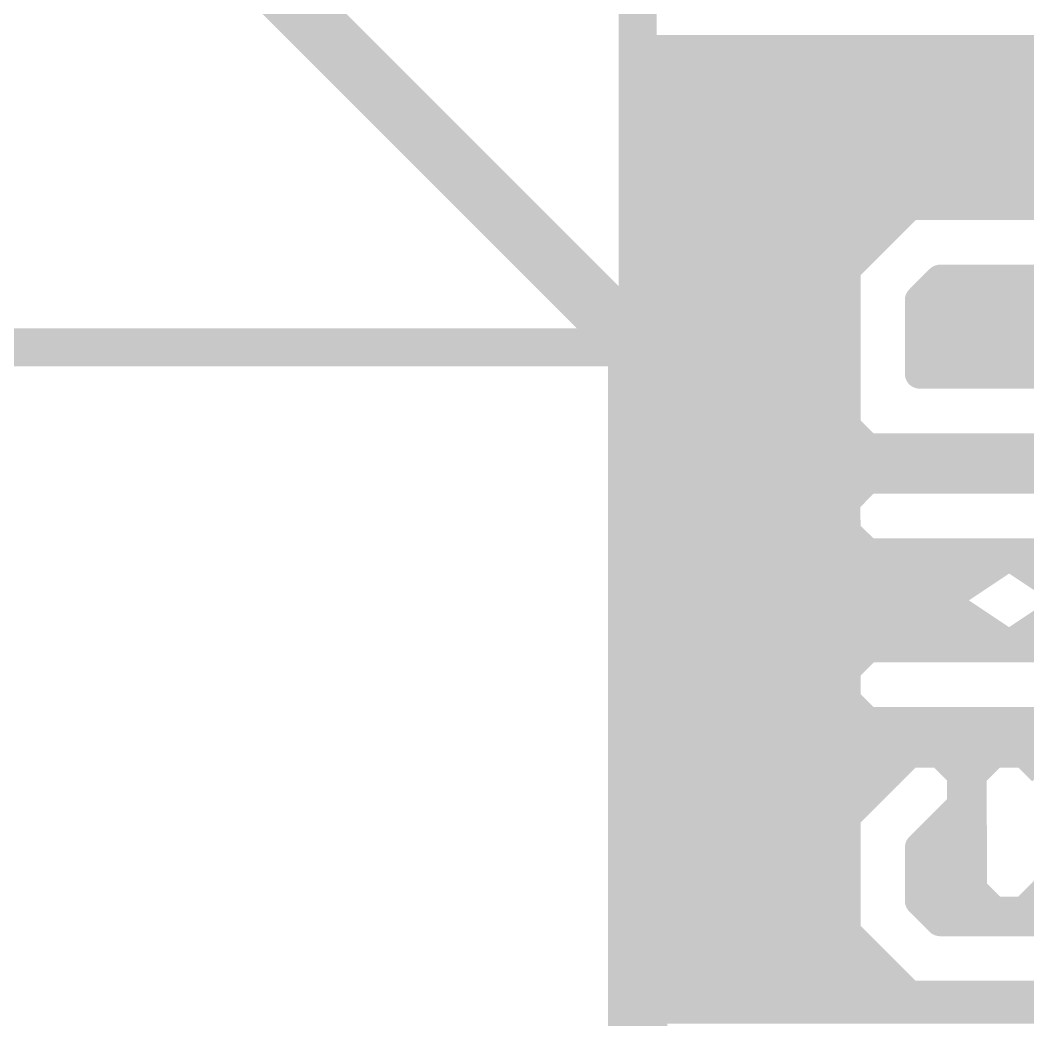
# Model space of a CAD drawing. Extents: x -38 to 87, y -12 to 48.
# Drawn here: x 4.24 to 7.684, y 2.781 to 6.198 of the extents above; entities that cross this region are included whole.
import ezdxf

# ---------------------------------------------------------------- set-up
doc = ezdxf.new("R2010")
doc.units = 0
for name, color, linetype in [('20', 53, 'CONTINUOUS'), ('21', 41, 'CONTINUOUS'), ('22', 40, 'CONTINUOUS'), ('47', 253, 'CONTINUOUS')]:
    doc.layers.add(name, color=color, linetype=linetype)

msp = doc.modelspace()

# ---------------------------------------------------------------- linework, layer by layer
at = {"layer": '20', "const_width": 0.2032}
for points in [[(5.08, 6.35), (6.35, 5.08)], [(6.35, 5.08), (6.35, 0)]]:
    msp.add_lwpolyline(points, dxfattribs=at)
at = {"layer": '20', "const_width": 0.1016}
for points in [[(6.4008, 5.08, 1), (6.2992, 5.08)], [(6.3141, 5.0441, 1), (6.3859, 5.1159)]]:
    msp.add_lwpolyline(points, format="xyb", dxfattribs=at)
at = {"layer": '21', "const_width": 0.1016}
for points in [[(6.35, 6.096), (11.43, 6.096)], [(6.35, 6.0706), (6.35, 6.096)], [(6.35, 5.969), (6.35, 6.0706)], [(6.35, 6.0706), (11.43, 6.0706)], [(6.35, 5.8674), (6.35, 5.969)], [(6.35, 5.969), (11.43, 5.969)], [(6.35, 5.7658), (6.35, 5.8674)], [(6.35, 5.8674), (11.43, 5.8674)], [(6.35, 5.6642), (6.35, 5.7658)], [(6.35, 5.7658), (11.43, 5.7658)], [(6.35, 5.5626), (6.35, 5.6642)], [(6.35, 5.6642), (11.43, 5.6642)], [(7.2789, 5.5652), (7.2763, 5.5626)], [(7.9603, 5.5652), (7.2789, 5.5652)], [(6.35, 5.461), (6.35, 5.5626)], [(6.35, 5.5626), (7.2763, 5.5626)], [(7.2763, 5.5626), (7.1349, 5.4211)], [(6.35, 5.3594), (6.35, 5.461)], [(6.35, 5.461), (7.1747, 5.461)], [(7.1349, 5.4211), (7.0605, 5.3467)], [(6.35, 5.2578), (6.35, 5.3594)], [(6.35, 5.3594), (7.0731, 5.3594)], [(7.0605, 5.3467), (7.0605, 5.2578)], [(7.3145, 5.2415), (7.3841, 5.3112)], [(7.3841, 5.3112), (7.8551, 5.3112)], [(6.35, 5.1562), (6.35, 5.2578)], [(6.35, 5.2578), (7.0605, 5.2578)], [(7.0605, 5.2578), (7.0605, 5.1562)], [(7.3307, 5.2578), (7.9085, 5.2578)], [(7.3145, 5.1562), (7.3145, 5.2415)], [(6.35, 5.0546), (6.35, 5.1562)], [(6.35, 5.1562), (7.0605, 5.1562)], [(7.0605, 5.1562), (7.0605, 5.0546)], [(7.3145, 5.0546), (7.3145, 5.1562)], [(7.3145, 5.1562), (7.9248, 5.1562)], [(6.35, 4.953), (6.35, 5.0546)], [(6.35, 5.0546), (7.0605, 5.0546)], [(7.0605, 5.0546), (7.0605, 4.953)], [(7.3145, 4.989), (7.3145, 5.0546)], [(7.3145, 5.0546), (7.9248, 5.0546)], [(7.9248, 4.989), (7.3145, 4.989)], [(6.35, 4.8514), (6.35, 4.953)], [(6.35, 4.953), (7.0605, 4.953)], [(7.0605, 4.953), (7.0605, 4.8514)], [(6.35, 4.7498), (6.35, 4.8514)], [(6.35, 4.8514), (7.0605, 4.8514)], [(7.0605, 4.8514), (7.0605, 4.8094)], [(7.0605, 4.8094), (7.1349, 4.735)], [(6.35, 4.6482), (6.35, 4.7498)], [(6.35, 4.7498), (7.12, 4.7498)], [(7.1349, 4.735), (8.1044, 4.735)], [(6.35, 4.5466), (6.35, 4.6482)], [(6.35, 4.6482), (11.43, 4.6482)], [(7.1349, 4.6297), (7.0605, 4.5553)], [(8.0133, 4.6297), (7.1349, 4.6297)], [(6.35, 4.445), (6.35, 4.5466)], [(6.35, 4.5466), (7.0605, 4.5466)], [(7.0605, 4.5553), (7.0605, 4.5466)], [(7.0605, 4.5466), (7.0605, 4.4501)], [(6.35, 4.3434), (6.35, 4.445)], [(6.35, 4.445), (7.0655, 4.445)], [(7.0605, 4.4501), (7.1349, 4.3757)], [(7.1349, 4.3757), (7.6324, 4.3757)], [(7.6324, 4.3757), (7.149, 4.0534)], [(7.6069, 4.0534), (8.0903, 4.3757)], [(6.35, 4.2418), (6.35, 4.3434)], [(6.35, 4.3434), (7.584, 4.3434)], [(6.35, 4.1402), (6.35, 4.2418)], [(6.35, 4.2418), (7.4316, 4.2418)], [(6.35, 4.0386), (6.35, 4.1402)], [(6.35, 4.1402), (7.2792, 4.1402)], [(7.1349, 4.0534), (7.1066, 4.0251)], [(7.149, 4.0534), (7.1349, 4.0534)], [(8.1044, 4.0534), (7.6069, 4.0534)], [(6.35, 3.937), (6.35, 4.0386)], [(6.35, 4.0386), (7.12, 4.0386)], [(7.1066, 4.0251), (7.0732, 4.0029)], [(7.0705, 3.989), (7.0605, 3.979)], [(7.0732, 4.0029), (7.0705, 3.989)], [(7.0605, 3.979), (7.0605, 3.939)], [(6.35, 3.8354), (6.35, 3.937)], [(6.35, 3.937), (7.0601, 3.937)], [(7.0605, 3.939), (7.0526, 3.8998)], [(7.0526, 3.8998), (7.0605, 3.888)], [(7.0605, 3.888), (7.0605, 3.8738)], [(7.0605, 3.8738), (7.0888, 3.8455)], [(7.0888, 3.8455), (7.111, 3.8122)], [(6.35, 3.7338), (6.35, 3.8354)], [(6.35, 3.8354), (7.0955, 3.8354)], [(7.111, 3.8122), (7.1249, 3.8094)], [(7.1249, 3.8094), (7.1349, 3.7994)], [(7.1349, 3.7994), (7.1749, 3.7994)], [(7.1749, 3.7994), (7.2141, 3.7916)], [(7.2141, 3.7916), (7.2259, 3.7994)], [(7.2259, 3.7994), (8.1044, 3.7994)], [(6.35, 3.6322), (6.35, 3.7338)], [(6.35, 3.7338), (11.43, 3.7338)], [(7.2789, 3.6941), (7.217, 3.6322)], [(7.3841, 3.6941), (7.2789, 3.6941)], [(7.4585, 3.6197), (7.3841, 3.6941)], [(7.567, 3.6941), (7.5051, 3.6322)], [(7.9603, 3.6941), (7.567, 3.6941)], [(6.35, 3.5306), (6.35, 3.6322)], [(6.35, 3.6322), (7.217, 3.6322)], [(7.217, 3.6322), (7.1154, 3.5306)], [(7.4461, 3.6322), (7.5051, 3.6322)], [(7.4585, 3.5306), (7.4585, 3.6197)], [(7.5051, 3.6322), (7.4926, 3.6197)], [(7.4926, 3.6197), (7.4926, 3.5306)], [(6.35, 3.429), (6.35, 3.5306)], [(6.35, 3.5306), (7.1154, 3.5306)], [(7.1154, 3.5306), (7.0605, 3.4757)], [(7.373, 3.429), (7.4585, 3.5145)], [(7.4585, 3.5145), (7.4585, 3.5306)], [(7.4585, 3.5306), (7.4926, 3.5306)], [(7.4926, 3.5306), (7.4926, 3.429)], [(7.0605, 3.4757), (7.0605, 3.429)], [(6.35, 3.3274), (6.35, 3.429)], [(6.35, 3.429), (7.0605, 3.429)], [(7.0605, 3.429), (7.0605, 3.3274)], [(7.3145, 3.3705), (7.373, 3.429)], [(7.373, 3.429), (7.4926, 3.429)], [(7.4926, 3.429), (7.4926, 3.3274)], [(7.3145, 3.3274), (7.3145, 3.3705)], [(6.35, 3.2258), (6.35, 3.3274)], [(6.35, 3.3274), (7.0605, 3.3274)], [(7.0605, 3.3274), (7.0605, 3.2258)], [(7.3145, 3.2258), (7.3145, 3.3274)], [(7.3145, 3.3274), (7.4926, 3.3274)], [(7.4926, 3.3274), (7.4926, 3.2264)], [(6.35, 3.1242), (6.35, 3.2258)], [(6.35, 3.2258), (7.0605, 3.2258)], [(7.0605, 3.2258), (7.0605, 3.1242)], [(7.3145, 3.1876), (7.3145, 3.2258)], [(7.3145, 3.2258), (7.4933, 3.2258)], [(7.4926, 3.2264), (7.567, 3.152)], [(7.6722, 3.152), (7.746, 3.2258)], [(7.3841, 3.1179), (7.3145, 3.1876)], [(6.35, 3.0226), (6.35, 3.1242)], [(6.35, 3.1242), (7.0605, 3.1242)], [(7.0605, 3.1242), (7.0605, 3.0824)], [(7.3778, 3.1242), (7.8614, 3.1242)], [(7.567, 3.152), (7.6722, 3.152)], [(7.8551, 3.1179), (7.3841, 3.1179)], [(7.0605, 3.0824), (7.2045, 2.9383)], [(6.35, 2.921), (6.35, 3.0226)], [(6.35, 3.0226), (7.1202, 3.0226)], [(6.35, 2.8194), (6.35, 2.921)], [(6.35, 2.921), (7.2218, 2.921)], [(7.2045, 2.9383), (7.2218, 2.921)], [(7.2218, 2.921), (7.2789, 2.8639)], [(7.2789, 2.8639), (7.9603, 2.8639)], [(6.35, 2.7178), (6.35, 2.8194)], [(6.35, 2.8194), (11.43, 2.8194)]]:
    msp.add_lwpolyline(points, dxfattribs=at)
at = {"layer": '21', "const_width": 0.0508}
for points in [[(6.35, 6.1214, 1), (6.35, 6.0706)], [(6.3754, 6.096, 1), (6.3246, 6.096)], [(6.3754, 6.0706, 1), (6.3246, 6.0706)], [(6.35, 6.096, 1), (6.35, 6.0452)], [(6.3246, 6.0706, 1), (6.3754, 6.0706)], [(6.3754, 5.969, 1), (6.3246, 5.969)], [(6.35, 5.9944, 1), (6.35, 5.9436)], [(6.3246, 5.969, 1), (6.3754, 5.969)], [(6.3754, 5.8674, 1), (6.3246, 5.8674)], [(6.35, 5.8928, 1), (6.35, 5.842)], [(6.3246, 5.8674, 1), (6.3754, 5.8674)], [(6.3754, 5.7658, 1), (6.3246, 5.7658)], [(6.35, 5.7912, 1), (6.35, 5.7404)], [(6.3246, 5.7658, 1), (6.3754, 5.7658)], [(6.3754, 5.6642, 1), (6.3246, 5.6642)], [(6.35, 5.6896, 1), (6.35, 5.6388)], [(6.3246, 5.6642, 1), (6.3754, 5.6642)], [(7.2789, 5.5906, 1), (7.2789, 5.5398)], [(7.2969, 5.5472, 1), (7.2609, 5.5832)], [(6.3754, 5.5626, 1), (6.3246, 5.5626)], [(6.35, 5.588, 1), (6.35, 5.5372)], [(6.3246, 5.5626, 1), (6.3754, 5.5626)], [(7.2583, 5.5806, 1), (7.2943, 5.5446)], [(7.2943, 5.5446, 1), (7.2583, 5.5806)], [(7.2763, 5.5372, 1), (7.2763, 5.588)], [(6.3754, 5.461, 1), (6.3246, 5.461)], [(6.35, 5.4864, 1), (6.35, 5.4356)], [(7.1747, 5.4356, 1), (7.1747, 5.4864)], [(6.3246, 5.461, 1), (6.3754, 5.461)], [(7.1169, 5.4391, 1), (7.1529, 5.4031)], [(7.1529, 5.4031, 1), (7.1169, 5.4391)], [(6.3754, 5.3594, 1), (6.3246, 5.3594)], [(6.35, 5.3848, 1), (6.35, 5.334)], [(7.0731, 5.334, 1), (7.0731, 5.3848)], [(6.3246, 5.3594, 1), (6.3754, 5.3594)], [(7.0425, 5.3647, 1), (7.0785, 5.3287)], [(7.0859, 5.3467, 1), (7.0351, 5.3467)], [(7.3841, 5.3366, 1), (7.3841, 5.2858)], [(7.4021, 5.2933, 1), (7.3661, 5.3291)], [(6.3754, 5.2578, 1), (6.3246, 5.2578)], [(6.35, 5.2832, 1), (6.35, 5.2324)], [(7.0859, 5.2578, 1), (7.0351, 5.2578)], [(7.0605, 5.2324, 1), (7.0605, 5.2832)], [(7.3307, 5.2832, 1), (7.3307, 5.2324)], [(6.3246, 5.2578, 1), (6.3754, 5.2578)], [(7.0351, 5.2578, 1), (7.0859, 5.2578)], [(7.3399, 5.2415, 1), (7.2891, 5.2415)], [(7.2965, 5.2594, 1), (7.3325, 5.2236)], [(6.3754, 5.1562, 1), (6.3246, 5.1562)], [(6.35, 5.1816, 1), (6.35, 5.1308)], [(7.0859, 5.1562, 1), (7.0351, 5.1562)], [(7.0605, 5.1308, 1), (7.0605, 5.1816)], [(7.3399, 5.1562, 1), (7.2891, 5.1562)], [(7.3145, 5.1816, 1), (7.3145, 5.1308)], [(6.3246, 5.1562, 1), (6.3754, 5.1562)], [(7.0351, 5.1562, 1), (7.0859, 5.1562)], [(7.2891, 5.1562, 1), (7.3399, 5.1562)], [(6.3754, 5.0546, 1), (6.3246, 5.0546)], [(6.35, 5.08, 1), (6.35, 5.0292)], [(7.0859, 5.0546, 1), (7.0351, 5.0546)], [(7.0605, 5.0292, 1), (7.0605, 5.08)], [(7.3399, 5.0546, 1), (7.2891, 5.0546)], [(7.3145, 5.08, 1), (7.3145, 5.0292)], [(6.3246, 5.0546, 1), (6.3754, 5.0546)], [(7.0351, 5.0546, 1), (7.0859, 5.0546)], [(7.2891, 5.0546, 1), (7.3399, 5.0546)], [(7.3145, 5.0144, 1), (7.3145, 4.9636)], [(6.3754, 4.953, 1), (6.3246, 4.953)], [(6.35, 4.9784, 1), (6.35, 4.9276)], [(7.0859, 4.953, 1), (7.0351, 4.953)], [(7.0605, 4.9276, 1), (7.0605, 4.9784)], [(7.2891, 4.989, 1), (7.3399, 4.989)], [(6.3246, 4.953, 1), (6.3754, 4.953)], [(7.0351, 4.953, 1), (7.0859, 4.953)], [(6.3754, 4.8514, 1), (6.3246, 4.8514)], [(6.35, 4.8768, 1), (6.35, 4.826)], [(7.0859, 4.8514, 1), (7.0351, 4.8514)], [(7.0605, 4.826, 1), (7.0605, 4.8768)], [(6.3246, 4.8514, 1), (6.3754, 4.8514)], [(7.0785, 4.8274, 1), (7.0425, 4.7914)], [(7.0351, 4.8514, 1), (7.0859, 4.8514)], [(7.0351, 4.8094, 1), (7.0859, 4.8094)], [(6.3754, 4.7498, 1), (6.3246, 4.7498)], [(6.35, 4.7752, 1), (6.35, 4.7244)], [(7.12, 4.7244, 1), (7.12, 4.7752)], [(6.3246, 4.7498, 1), (6.3754, 4.7498)], [(7.1349, 4.7604, 1), (7.1349, 4.7096)], [(7.1169, 4.717, 1), (7.1529, 4.753)], [(6.3754, 4.6482, 1), (6.3246, 4.6482)], [(6.35, 4.6736, 1), (6.35, 4.6228)], [(6.3246, 4.6482, 1), (6.3754, 4.6482)], [(7.1349, 4.6551, 1), (7.1349, 4.6043)], [(7.1529, 4.6117, 1), (7.1169, 4.6477)], [(6.3754, 4.5466, 1), (6.3246, 4.5466)], [(6.35, 4.572, 1), (6.35, 4.5212)], [(7.0425, 4.5733, 1), (7.0785, 4.5373)], [(7.0859, 4.5553, 1), (7.0351, 4.5553)], [(7.0859, 4.5466, 1), (7.0351, 4.5466)], [(7.0605, 4.5212, 1), (7.0605, 4.572)], [(6.3246, 4.5466, 1), (6.3754, 4.5466)], [(7.0351, 4.5466, 1), (7.0859, 4.5466)], [(6.3754, 4.445, 1), (6.3246, 4.445)], [(6.35, 4.4704, 1), (6.35, 4.4196)], [(7.0785, 4.4681, 1), (7.0425, 4.4321)], [(7.0655, 4.4196, 1), (7.0655, 4.4704)], [(6.3246, 4.445, 1), (6.3754, 4.445)], [(7.0351, 4.4501, 1), (7.0859, 4.4501)], [(7.1349, 4.4011, 1), (7.1349, 4.3503)], [(7.1169, 4.3577, 1), (7.1529, 4.3937)], [(7.6465, 4.3546, 1), (7.6183, 4.3968)], [(7.6324, 4.3503, 1), (7.6324, 4.4011)], [(6.3754, 4.3434, 1), (6.3246, 4.3434)], [(6.35, 4.3688, 1), (6.35, 4.318)], [(7.584, 4.318, 1), (7.584, 4.3688)], [(6.3246, 4.3434, 1), (6.3754, 4.3434)], [(6.3754, 4.2418, 1), (6.3246, 4.2418)], [(6.35, 4.2672, 1), (6.35, 4.2164)], [(7.4316, 4.2164, 1), (7.4316, 4.2672)], [(6.3246, 4.2418, 1), (6.3754, 4.2418)], [(6.3754, 4.1402, 1), (6.3246, 4.1402)], [(6.35, 4.1656, 1), (6.35, 4.1148)], [(7.2792, 4.1148, 1), (7.2792, 4.1656)], [(6.3246, 4.1402, 1), (6.3754, 4.1402)], [(7.1349, 4.0788, 1), (7.1349, 4.028)], [(7.1529, 4.0354, 1), (7.1169, 4.0714)], [(7.1349, 4.0745, 1), (7.1631, 4.0323)], [(7.149, 4.028, 1), (7.149, 4.0788)], [(7.6069, 4.0788, 1), (7.6069, 4.028)], [(7.5928, 4.0745, 1), (7.621, 4.0323)], [(6.3754, 4.0386, 1), (6.3246, 4.0386)], [(6.35, 4.064, 1), (6.35, 4.0132)], [(7.0886, 4.0431, 1), (7.1246, 4.0071)], [(7.1207, 4.0039, 1), (7.0925, 4.0463)], [(7.12, 4.0132, 1), (7.12, 4.064)], [(6.3246, 4.0386, 1), (6.3754, 4.0386)], [(7.0591, 4.0241, 1), (7.0873, 3.9817)], [(7.0981, 3.9981, 1), (7.0483, 4.0077)], [(7.0885, 3.971, 1), (7.0525, 4.007)], [(7.0425, 3.997, 1), (7.0785, 3.961)], [(7.0859, 3.979, 1), (7.0351, 3.979)], [(7.0456, 3.9938, 1), (7.0954, 3.9842)], [(6.3754, 3.937, 1), (6.3246, 3.937)], [(6.35, 3.9624, 1), (6.35, 3.9116)], [(6.3246, 3.937, 1), (6.3754, 3.937)], [(7.0351, 3.939, 1), (7.0859, 3.939)], [(7.0854, 3.934, 1), (7.0356, 3.944)], [(7.0601, 3.9116, 1), (7.0601, 3.9624)], [(7.0737, 3.9139, 1), (7.0315, 3.8857)], [(7.0277, 3.9048, 1), (7.0775, 3.8948)], [(7.0859, 3.888, 1), (7.0351, 3.888)], [(7.0394, 3.8739, 1), (7.0816, 3.9021)], [(7.0785, 3.8918, 1), (7.0425, 3.8558)], [(7.0351, 3.8738, 1), (7.0859, 3.8738)], [(7.1099, 3.8596, 1), (7.0677, 3.8314)], [(6.3754, 3.8354, 1), (6.3246, 3.8354)], [(6.35, 3.8608, 1), (6.35, 3.81)], [(6.3246, 3.8354, 1), (6.3754, 3.8354)], [(7.0708, 3.8275, 1), (7.1068, 3.8635)], [(7.116, 3.8371, 1), (7.106, 3.7873)], [(7.0955, 3.81, 1), (7.0955, 3.8608)], [(7.1429, 3.8274, 1), (7.1069, 3.7914)], [(7.1199, 3.7845, 1), (7.1299, 3.8343)], [(7.0899, 3.7981, 1), (7.1321, 3.8263)], [(7.1349, 3.8248, 1), (7.1349, 3.774)], [(7.1169, 3.7814, 1), (7.1529, 3.8174)], [(7.1799, 3.8243, 1), (7.1699, 3.7745)], [(7.1749, 3.774, 1), (7.1749, 3.8248)], [(7.2001, 3.8128, 1), (7.2281, 3.7704)], [(7.2259, 3.8248, 1), (7.2259, 3.774)], [(7.2091, 3.7667, 1), (7.2191, 3.8165)], [(7.2399, 3.7782, 1), (7.2119, 3.8206)], [(6.3754, 3.7338, 1), (6.3246, 3.7338)], [(6.35, 3.7592, 1), (6.35, 3.7084)], [(6.3246, 3.7338, 1), (6.3754, 3.7338)], [(7.2789, 3.7195, 1), (7.2789, 3.6687)], [(7.2969, 3.6761, 1), (7.2609, 3.7121)], [(7.4021, 3.7121, 1), (7.3661, 3.6761)], [(7.3841, 3.6687, 1), (7.3841, 3.7195)], [(7.567, 3.7195, 1), (7.567, 3.6687)], [(7.585, 3.6761, 1), (7.549, 3.7121)], [(6.3754, 3.6322, 1), (6.3246, 3.6322)], [(6.35, 3.6576, 1), (6.35, 3.6068)], [(6.3246, 3.6322, 1), (6.3754, 3.6322)], [(7.199, 3.6502, 1), (7.235, 3.6142)], [(7.235, 3.6142, 1), (7.199, 3.6502)], [(7.217, 3.6068, 1), (7.217, 3.6576)], [(7.4461, 3.6576, 1), (7.4461, 3.6068)], [(7.4839, 3.6197, 1), (7.4331, 3.6197)], [(7.4405, 3.6017, 1), (7.4765, 3.6377)], [(7.4746, 3.6377, 1), (7.5106, 3.6017)], [(7.518, 3.6197, 1), (7.4672, 3.6197)], [(7.4871, 3.6502, 1), (7.5231, 3.6142)], [(7.5231, 3.6142, 1), (7.4871, 3.6502)], [(7.5051, 3.6068, 1), (7.5051, 3.6576)], [(6.3754, 3.5306, 1), (6.3246, 3.5306)], [(6.35, 3.556, 1), (6.35, 3.5052)], [(6.3246, 3.5306, 1), (6.3754, 3.5306)], [(7.0974, 3.5486, 1), (7.1334, 3.5126)], [(7.1334, 3.5126, 1), (7.0974, 3.5486)], [(7.1154, 3.5052, 1), (7.1154, 3.556)], [(7.4839, 3.5306, 1), (7.4331, 3.5306)], [(7.4585, 3.556, 1), (7.4585, 3.5052)], [(7.4331, 3.5306, 1), (7.4839, 3.5306)], [(7.4765, 3.4965, 1), (7.4405, 3.5325)], [(7.518, 3.5306, 1), (7.4672, 3.5306)], [(7.4672, 3.5306, 1), (7.518, 3.5306)], [(7.4926, 3.5052, 1), (7.4926, 3.556)], [(7.0425, 3.4937, 1), (7.0785, 3.4577)], [(7.0859, 3.4757, 1), (7.0351, 3.4757)], [(7.4331, 3.5145, 1), (7.4839, 3.5145)], [(6.3754, 3.429, 1), (6.3246, 3.429)], [(6.35, 3.4544, 1), (6.35, 3.4036)], [(7.0859, 3.429, 1), (7.0351, 3.429)], [(7.0605, 3.4036, 1), (7.0605, 3.4544)], [(7.373, 3.4544, 1), (7.373, 3.4036)], [(7.391, 3.411, 1), (7.355, 3.447)], [(7.518, 3.429, 1), (7.4672, 3.429)], [(7.4926, 3.4036, 1), (7.4926, 3.4544)], [(6.3246, 3.429, 1), (6.3754, 3.429)], [(7.0351, 3.429, 1), (7.0859, 3.429)], [(7.355, 3.447, 1), (7.391, 3.411)], [(7.4672, 3.429, 1), (7.518, 3.429)], [(7.2965, 3.3885, 1), (7.3325, 3.3525)], [(7.3399, 3.3705, 1), (7.2891, 3.3705)], [(6.3754, 3.3274, 1), (6.3246, 3.3274)], [(6.35, 3.3528, 1), (6.35, 3.302)], [(7.0859, 3.3274, 1), (7.0351, 3.3274)], [(7.0605, 3.302, 1), (7.0605, 3.3528)], [(7.3399, 3.3274, 1), (7.2891, 3.3274)], [(7.3145, 3.3528, 1), (7.3145, 3.302)], [(7.518, 3.3274, 1), (7.4672, 3.3274)], [(7.4926, 3.302, 1), (7.4926, 3.3528)], [(6.3246, 3.3274, 1), (6.3754, 3.3274)], [(7.0351, 3.3274, 1), (7.0859, 3.3274)], [(7.2891, 3.3274, 1), (7.3399, 3.3274)], [(7.4672, 3.3274, 1), (7.518, 3.3274)], [(6.3754, 3.2258, 1), (6.3246, 3.2258)], [(6.35, 3.2512, 1), (6.35, 3.2004)], [(7.0859, 3.2258, 1), (7.0351, 3.2258)], [(7.0605, 3.2004, 1), (7.0605, 3.2512)], [(7.3399, 3.2258, 1), (7.2891, 3.2258)], [(7.3145, 3.2512, 1), (7.3145, 3.2004)], [(7.5106, 3.2444, 1), (7.4746, 3.2084)], [(7.4933, 3.2004, 1), (7.4933, 3.2512)], [(6.3246, 3.2258, 1), (6.3754, 3.2258)], [(7.0351, 3.2258, 1), (7.0859, 3.2258)], [(7.2891, 3.2258, 1), (7.3399, 3.2258)], [(7.3325, 3.2055, 1), (7.2965, 3.1697)], [(7.4672, 3.2264, 1), (7.518, 3.2264)], [(7.2891, 3.1876, 1), (7.3399, 3.1876)], [(6.3754, 3.1242, 1), (6.3246, 3.1242)], [(6.35, 3.1496, 1), (6.35, 3.0988)], [(7.0859, 3.1242, 1), (7.0351, 3.1242)], [(7.0605, 3.0988, 1), (7.0605, 3.1496)], [(7.3778, 3.1496, 1), (7.3778, 3.0988)], [(7.567, 3.1774, 1), (7.567, 3.1266)], [(7.549, 3.134, 1), (7.585, 3.17)], [(7.6542, 3.17, 1), (7.6902, 3.134)], [(7.6722, 3.1266, 1), (7.6722, 3.1774)], [(6.3246, 3.1242, 1), (6.3754, 3.1242)], [(7.0351, 3.1242, 1), (7.0859, 3.1242)], [(7.3841, 3.1433, 1), (7.3841, 3.0925)], [(7.3661, 3.1, 1), (7.4021, 3.1358)], [(7.0785, 3.1004, 1), (7.0425, 3.0644)], [(7.0351, 3.0824, 1), (7.0859, 3.0824)], [(6.3754, 3.0226, 1), (6.3246, 3.0226)], [(6.35, 3.048, 1), (6.35, 2.9972)], [(7.1202, 2.9972, 1), (7.1202, 3.048)], [(6.3246, 3.0226, 1), (6.3754, 3.0226)], [(6.3754, 2.921, 1), (6.3246, 2.921)], [(6.35, 2.9464, 1), (6.35, 2.8956)], [(7.2225, 2.9563, 1), (7.1865, 2.9203)], [(7.1865, 2.9203, 1), (7.2225, 2.9563)], [(7.2398, 2.939, 1), (7.2038, 2.903)], [(7.2038, 2.903, 1), (7.2398, 2.939)], [(7.2218, 2.8956, 1), (7.2218, 2.9464)], [(6.3246, 2.921, 1), (6.3754, 2.921)], [(7.2789, 2.8893, 1), (7.2789, 2.8385)], [(7.2609, 2.8459, 1), (7.2969, 2.8819)], [(6.3754, 2.8194, 1), (6.3246, 2.8194)], [(6.35, 2.8448, 1), (6.35, 2.794)], [(6.3246, 2.8194, 1), (6.3754, 2.8194)]]:
    msp.add_lwpolyline(points, format="xyb", dxfattribs=at)
at = {"layer": '22', "const_width": 0.1016}
for points in [[(11.43, 6.096), (6.35, 6.096)], [(6.35, 6.096), (6.35, 6.0706)], [(6.35, 6.0706), (6.35, 5.969)], [(11.43, 6.0706), (6.35, 6.0706)], [(6.35, 5.969), (6.35, 5.8674)], [(11.43, 5.969), (6.35, 5.969)], [(6.35, 5.8674), (6.35, 5.7658)], [(11.43, 5.8674), (6.35, 5.8674)], [(6.35, 5.7658), (6.35, 5.6642)], [(11.43, 5.7658), (6.35, 5.7658)], [(6.35, 5.6642), (6.35, 5.5626)], [(11.43, 5.6642), (6.35, 5.6642)], [(7.2771, 5.5626), (7.2797, 5.5652)], [(7.2797, 5.5652), (7.9611, 5.5652)], [(6.35, 5.5626), (6.35, 5.461)], [(7.2771, 5.5626), (6.35, 5.5626)], [(7.1755, 5.461), (7.2771, 5.5626)], [(6.35, 5.461), (6.35, 5.3594)], [(7.1755, 5.461), (6.35, 5.461)], [(7.0739, 5.3594), (7.1755, 5.461)], [(6.35, 5.3594), (6.35, 5.2578)], [(7.0739, 5.3594), (6.35, 5.3594)], [(7.0612, 5.3467), (7.0739, 5.3594)], [(7.0612, 5.2578), (7.0612, 5.3467)], [(7.3849, 5.3112), (7.3315, 5.2578)], [(7.8559, 5.3112), (7.3849, 5.3112)], [(6.35, 5.2578), (6.35, 5.1562)], [(7.0612, 5.2578), (6.35, 5.2578)], [(7.0612, 5.1562), (7.0612, 5.2578)], [(7.3315, 5.2578), (7.3152, 5.2415)], [(7.9093, 5.2578), (7.3315, 5.2578)], [(7.3152, 5.2415), (7.3152, 5.1562)], [(6.35, 5.1562), (6.35, 5.0546)], [(7.0612, 5.1562), (6.35, 5.1562)], [(7.0612, 5.0546), (7.0612, 5.1562)], [(7.3152, 5.1562), (7.3152, 5.0546)], [(7.9255, 5.1562), (7.3152, 5.1562)], [(6.35, 5.0546), (6.35, 4.953)], [(7.0612, 5.0546), (6.35, 5.0546)], [(7.0612, 4.953), (7.0612, 5.0546)], [(7.3152, 5.0546), (7.3152, 4.989)], [(7.9255, 5.0546), (7.3152, 5.0546)], [(7.3152, 4.989), (7.9255, 4.989)], [(6.35, 4.953), (6.35, 4.8514)], [(7.0612, 4.953), (6.35, 4.953)], [(7.0612, 4.8514), (7.0612, 4.953)], [(6.35, 4.8514), (6.35, 4.7498)], [(7.0612, 4.8514), (6.35, 4.8514)], [(7.0612, 4.8094), (7.0612, 4.8514)], [(7.1208, 4.7498), (7.0612, 4.8094)], [(6.35, 4.7498), (6.35, 4.6482)], [(7.1208, 4.7498), (6.35, 4.7498)], [(7.1356, 4.735), (7.1208, 4.7498)], [(8.1051, 4.735), (7.1356, 4.735)], [(6.35, 4.6482), (6.35, 4.5466)], [(11.43, 4.6482), (6.35, 4.6482)], [(7.1756, 4.6297), (7.2149, 4.6375)], [(7.2149, 4.6375), (7.2267, 4.6297)], [(7.0895, 4.5836), (7.1117, 4.6169)], [(7.1117, 4.6169), (7.1256, 4.6197)], [(7.1256, 4.6197), (7.1356, 4.6297)], [(7.1356, 4.6297), (7.1756, 4.6297)], [(7.2267, 4.6297), (8.1051, 4.6297)], [(7.0612, 4.5553), (7.0895, 4.5836)], [(6.35, 4.5466), (6.35, 4.445)], [(7.0612, 4.5466), (6.35, 4.5466)], [(7.0534, 4.5293), (7.0612, 4.5411)], [(7.0612, 4.5466), (7.0612, 4.5553)], [(7.0612, 4.5411), (7.0612, 4.5466)], [(7.0612, 4.4901), (7.0534, 4.5293)], [(7.0612, 4.4501), (7.0612, 4.4901)], [(6.35, 4.445), (6.35, 4.3434)], [(7.0663, 4.445), (6.35, 4.445)], [(7.0663, 4.445), (7.0612, 4.4501)], [(7.0712, 4.4401), (7.0663, 4.445)], [(7.074, 4.4262), (7.0712, 4.4401)], [(7.1073, 4.404), (7.074, 4.4262)], [(7.1356, 4.3757), (7.1073, 4.404)], [(7.1497, 4.3757), (7.1356, 4.3757)], [(7.6331, 4.0534), (7.1497, 4.3757)], [(8.1051, 4.3757), (7.6076, 4.3757)], [(7.6076, 4.3757), (8.091, 4.0534)], [(6.35, 4.3434), (6.35, 4.2418)], [(7.1981, 4.3434), (6.35, 4.3434)], [(9.7381, 4.3434), (7.656, 4.3434)], [(6.35, 4.2418), (6.35, 4.1402)], [(7.3505, 4.2418), (6.35, 4.2418)], [(6.35, 4.1402), (6.35, 4.0386)], [(7.5029, 4.1402), (6.35, 4.1402)], [(7.1208, 4.0386), (7.1356, 4.0534)], [(7.1356, 4.0534), (7.6331, 4.0534)], [(6.35, 4.0386), (6.35, 3.937)], [(7.1208, 4.0386), (6.35, 4.0386)], [(7.0612, 3.979), (7.1208, 4.0386)], [(7.0612, 3.937), (7.0612, 3.979)], [(6.35, 3.937), (6.35, 3.8354)], [(7.0612, 3.937), (6.35, 3.937)], [(7.0612, 3.8738), (7.0612, 3.937)], [(7.0996, 3.8354), (7.0612, 3.8738)], [(6.35, 3.8354), (6.35, 3.7338)], [(7.0996, 3.8354), (6.35, 3.8354)], [(7.1356, 3.7994), (7.0996, 3.8354)], [(8.0141, 3.7994), (7.1356, 3.7994)], [(6.35, 3.7338), (6.35, 3.6322)], [(11.43, 3.7338), (6.35, 3.7338)], [(7.2053, 3.6197), (7.2797, 3.6941)], [(7.2797, 3.6941), (7.673, 3.6941)], [(7.673, 3.6941), (7.7349, 3.6322)], [(6.35, 3.6322), (6.35, 3.5306)], [(7.2177, 3.6322), (6.35, 3.6322)], [(7.0612, 3.4757), (7.2053, 3.6197)], [(6.35, 3.5306), (6.35, 3.429)], [(7.1161, 3.5306), (6.35, 3.5306)], [(7.0612, 3.429), (7.0612, 3.4757)], [(6.35, 3.429), (6.35, 3.3274)], [(7.0612, 3.429), (6.35, 3.429)], [(7.0612, 3.3274), (7.0612, 3.429)], [(7.3849, 3.4401), (7.3152, 3.3705)], [(7.4934, 3.429), (7.3737, 3.429)], [(7.4934, 3.4401), (7.3849, 3.4401)], [(7.4934, 3.429), (7.4934, 3.4401)], [(7.4934, 3.3274), (7.4934, 3.429)], [(7.3152, 3.3705), (7.3152, 3.3274)], [(6.35, 3.3274), (6.35, 3.2258)], [(7.0612, 3.3274), (6.35, 3.3274)], [(7.0612, 3.2258), (7.0612, 3.3274)], [(7.3152, 3.3274), (7.3152, 3.2258)], [(7.4934, 3.3274), (7.3152, 3.3274)], [(7.4934, 3.2264), (7.4934, 3.3274)], [(6.35, 3.2258), (6.35, 3.1242)], [(7.0612, 3.2258), (6.35, 3.2258)], [(7.0612, 3.1242), (7.0612, 3.2258)], [(7.3152, 3.2258), (7.3152, 3.1876)], [(7.494, 3.2258), (7.3152, 3.2258)], [(7.494, 3.2258), (7.4934, 3.2264)], [(7.5678, 3.152), (7.494, 3.2258)], [(7.7474, 3.2264), (7.673, 3.152)], [(7.3152, 3.1876), (7.3786, 3.1242)], [(6.35, 3.1242), (6.35, 3.0226)], [(7.0612, 3.1242), (6.35, 3.1242)], [(7.0612, 3.0824), (7.0612, 3.1242)], [(7.3786, 3.1242), (7.3849, 3.1179)], [(7.8622, 3.1242), (7.3786, 3.1242)], [(7.673, 3.152), (7.5678, 3.152)], [(7.3849, 3.1179), (7.8559, 3.1179)], [(7.121, 3.0226), (7.0612, 3.0824)], [(6.35, 3.0226), (6.35, 2.921)], [(7.121, 3.0226), (6.35, 3.0226)], [(7.2226, 2.921), (7.121, 3.0226)], [(6.35, 2.921), (6.35, 2.8194)], [(7.2226, 2.921), (6.35, 2.921)], [(7.2797, 2.8639), (7.2226, 2.921)], [(7.9611, 2.8639), (7.2797, 2.8639)], [(6.35, 2.8194), (6.35, 2.7178)], [(11.43, 2.8194), (6.35, 2.8194)]]:
    msp.add_lwpolyline(points, dxfattribs=at)
at = {"layer": '22', "const_width": 0.0508}
for points in [[(6.35, 6.1214, 1), (6.35, 6.0706)], [(6.3754, 6.096, 1), (6.3246, 6.096)], [(6.3754, 6.0706, 1), (6.3246, 6.0706)], [(6.35, 6.096, 1), (6.35, 6.0452)], [(6.3246, 6.0706, 1), (6.3754, 6.0706)], [(6.3754, 5.969, 1), (6.3246, 5.969)], [(6.35, 5.9944, 1), (6.35, 5.9436)], [(6.3246, 5.969, 1), (6.3754, 5.969)], [(6.3754, 5.8674, 1), (6.3246, 5.8674)], [(6.35, 5.8928, 1), (6.35, 5.842)], [(6.3246, 5.8674, 1), (6.3754, 5.8674)], [(6.3754, 5.7658, 1), (6.3246, 5.7658)], [(6.35, 5.7912, 1), (6.35, 5.7404)], [(6.3246, 5.7658, 1), (6.3754, 5.7658)], [(6.3754, 5.6642, 1), (6.3246, 5.6642)], [(6.35, 5.6896, 1), (6.35, 5.6388)], [(6.3246, 5.6642, 1), (6.3754, 5.6642)], [(7.2797, 5.5906, 1), (7.2797, 5.5398)], [(7.2977, 5.5472, 1), (7.2617, 5.5832)], [(6.3754, 5.5626, 1), (6.3246, 5.5626)], [(6.35, 5.588, 1), (6.35, 5.5372)], [(6.3246, 5.5626, 1), (6.3754, 5.5626)], [(7.2591, 5.5806, 1), (7.2951, 5.5446)], [(7.2951, 5.5446, 1), (7.2591, 5.5806)], [(7.2771, 5.5372, 1), (7.2771, 5.588)], [(6.3754, 5.461, 1), (6.3246, 5.461)], [(6.35, 5.4864, 1), (6.35, 5.4356)], [(7.1935, 5.443, 1), (7.1575, 5.479)], [(7.1755, 5.4356, 1), (7.1755, 5.4864)], [(6.3246, 5.461, 1), (6.3754, 5.461)], [(7.1575, 5.479, 1), (7.1935, 5.443)], [(6.3754, 5.3594, 1), (6.3246, 5.3594)], [(6.35, 5.3848, 1), (6.35, 5.334)], [(7.0919, 5.3414, 1), (7.0559, 5.3774)], [(7.0739, 5.334, 1), (7.0739, 5.3848)], [(6.3246, 5.3594, 1), (6.3754, 5.3594)], [(7.0432, 5.3647, 1), (7.0792, 5.3287)], [(7.0866, 5.3467, 1), (7.0358, 5.3467)], [(7.0559, 5.3774, 1), (7.0919, 5.3414)], [(7.3849, 5.3366, 1), (7.3849, 5.2858)], [(7.4029, 5.2932, 1), (7.3669, 5.3292)], [(6.3754, 5.2578, 1), (6.3246, 5.2578)], [(6.35, 5.2832, 1), (6.35, 5.2324)], [(7.0866, 5.2578, 1), (7.0358, 5.2578)], [(7.0612, 5.2324, 1), (7.0612, 5.2832)], [(7.3315, 5.2832, 1), (7.3315, 5.2324)], [(7.3495, 5.2398, 1), (7.3135, 5.2758)], [(6.3246, 5.2578, 1), (6.3754, 5.2578)], [(7.0358, 5.2578, 1), (7.0866, 5.2578)], [(7.2972, 5.2595, 1), (7.3332, 5.2235)], [(7.3406, 5.2415, 1), (7.2898, 5.2415)], [(7.3135, 5.2758, 1), (7.3495, 5.2398)], [(6.3754, 5.1562, 1), (6.3246, 5.1562)], [(6.35, 5.1816, 1), (6.35, 5.1308)], [(7.0866, 5.1562, 1), (7.0358, 5.1562)], [(7.0612, 5.1308, 1), (7.0612, 5.1816)], [(7.3406, 5.1562, 1), (7.2898, 5.1562)], [(7.3152, 5.1816, 1), (7.3152, 5.1308)], [(6.3246, 5.1562, 1), (6.3754, 5.1562)], [(7.0358, 5.1562, 1), (7.0866, 5.1562)], [(7.2898, 5.1562, 1), (7.3406, 5.1562)], [(6.3754, 5.0546, 1), (6.3246, 5.0546)], [(6.35, 5.08, 1), (6.35, 5.0292)], [(7.0866, 5.0546, 1), (7.0358, 5.0546)], [(7.0612, 5.0292, 1), (7.0612, 5.08)], [(7.3406, 5.0546, 1), (7.2898, 5.0546)], [(7.3152, 5.08, 1), (7.3152, 5.0292)], [(6.3246, 5.0546, 1), (6.3754, 5.0546)], [(7.0358, 5.0546, 1), (7.0866, 5.0546)], [(7.2898, 5.0546, 1), (7.3406, 5.0546)], [(7.3152, 5.0144, 1), (7.3152, 4.9636)], [(6.3754, 4.953, 1), (6.3246, 4.953)], [(6.35, 4.9784, 1), (6.35, 4.9276)], [(7.0866, 4.953, 1), (7.0358, 4.953)], [(7.0612, 4.9276, 1), (7.0612, 4.9784)], [(7.2898, 4.989, 1), (7.3406, 4.989)], [(6.3246, 4.953, 1), (6.3754, 4.953)], [(7.0358, 4.953, 1), (7.0866, 4.953)], [(6.3754, 4.8514, 1), (6.3246, 4.8514)], [(6.35, 4.8768, 1), (6.35, 4.826)], [(7.0866, 4.8514, 1), (7.0358, 4.8514)], [(7.0612, 4.826, 1), (7.0612, 4.8768)], [(6.3246, 4.8514, 1), (6.3754, 4.8514)], [(7.0792, 4.8274, 1), (7.0432, 4.7914)], [(7.0358, 4.8514, 1), (7.0866, 4.8514)], [(7.0358, 4.8094, 1), (7.0866, 4.8094)], [(6.3754, 4.7498, 1), (6.3246, 4.7498)], [(6.35, 4.7752, 1), (6.35, 4.7244)], [(7.1388, 4.7678, 1), (7.1028, 4.7318)], [(7.1028, 4.7318, 1), (7.1388, 4.7678)], [(7.1208, 4.7244, 1), (7.1208, 4.7752)], [(6.3246, 4.7498, 1), (6.3754, 4.7498)], [(7.1356, 4.7604, 1), (7.1356, 4.7096)], [(7.1176, 4.717, 1), (7.1536, 4.753)], [(6.3754, 4.6482, 1), (6.3246, 4.6482)], [(6.35, 4.6736, 1), (6.35, 4.6228)], [(7.2289, 4.6587, 1), (7.2009, 4.6163)], [(7.2198, 4.6126, 1), (7.21, 4.6624)], [(6.3246, 4.6482, 1), (6.3754, 4.6482)], [(7.1067, 4.6418, 1), (7.1167, 4.592)], [(7.1328, 4.6028, 1), (7.0906, 4.631)], [(7.1076, 4.6377, 1), (7.1436, 4.6017)], [(7.1356, 4.6551, 1), (7.1356, 4.6043)], [(7.1536, 4.6117, 1), (7.1176, 4.6477)], [(7.1306, 4.5948, 1), (7.1206, 4.6446)], [(7.1707, 4.6546, 1), (7.1805, 4.6048)], [(7.1756, 4.6043, 1), (7.1756, 4.6551)], [(7.2267, 4.6551, 1), (7.2267, 4.6043)], [(7.2127, 4.6085, 1), (7.2407, 4.6509)], [(7.0684, 4.5977, 1), (7.1106, 4.5695)], [(7.1075, 4.5656, 1), (7.0715, 4.6016)], [(6.3754, 4.5466, 1), (6.3246, 4.5466)], [(6.35, 4.572, 1), (6.35, 4.5212)], [(7.0432, 4.5733, 1), (7.0792, 4.5373)], [(7.0866, 4.5553, 1), (7.0358, 4.5553)], [(7.0866, 4.5466, 1), (7.0358, 4.5466)], [(7.0824, 4.5271, 1), (7.04, 4.5551)], [(7.0612, 4.5212, 1), (7.0612, 4.572)], [(6.3246, 4.5466, 1), (6.3754, 4.5466)], [(7.0783, 4.5343, 1), (7.0285, 4.5243)], [(7.0322, 4.5433, 1), (7.0746, 4.5153)], [(7.0358, 4.5466, 1), (7.0866, 4.5466)], [(7.0358, 4.5411, 1), (7.0866, 4.5411)], [(7.0866, 4.4901, 1), (7.0358, 4.4901)], [(7.0363, 4.4851, 1), (7.0861, 4.4951)], [(6.3754, 4.445, 1), (6.3246, 4.445)], [(6.35, 4.4704, 1), (6.35, 4.4196)], [(7.0792, 4.4681, 1), (7.0432, 4.4321)], [(7.0843, 4.463, 1), (7.0483, 4.427)], [(7.0961, 4.4451, 1), (7.0463, 4.4351)], [(7.0483, 4.427, 1), (7.0843, 4.463)], [(7.0532, 4.4221, 1), (7.0892, 4.4581)], [(7.0663, 4.4196, 1), (7.0663, 4.4704)], [(6.3246, 4.445, 1), (6.3754, 4.445)], [(7.0358, 4.4501, 1), (7.0866, 4.4501)], [(7.0881, 4.4473, 1), (7.0599, 4.4051)], [(7.0491, 4.4212, 1), (7.0989, 4.4312)], [(7.1253, 4.422, 1), (7.0893, 4.386)], [(7.0932, 4.3829, 1), (7.1214, 4.4251)], [(7.1356, 4.4011, 1), (7.1356, 4.3503)], [(7.1176, 4.3577, 1), (7.1536, 4.3937)], [(7.1638, 4.3968, 1), (7.1356, 4.3546)], [(7.1497, 4.3503, 1), (7.1497, 4.4011)], [(7.6076, 4.4011, 1), (7.6076, 4.3503)], [(7.6217, 4.3968, 1), (7.5935, 4.3546)], [(6.3754, 4.3434, 1), (6.3246, 4.3434)], [(6.35, 4.3688, 1), (6.35, 4.318)], [(7.1981, 4.318, 1), (7.1981, 4.3688)], [(7.656, 4.3688, 1), (7.656, 4.318)], [(6.3246, 4.3434, 1), (6.3754, 4.3434)], [(6.3754, 4.2418, 1), (6.3246, 4.2418)], [(6.35, 4.2672, 1), (6.35, 4.2164)], [(7.3505, 4.2164, 1), (7.3505, 4.2672)], [(6.3246, 4.2418, 1), (6.3754, 4.2418)], [(6.3754, 4.1402, 1), (6.3246, 4.1402)], [(6.35, 4.1656, 1), (6.35, 4.1148)], [(7.5029, 4.1148, 1), (7.5029, 4.1656)], [(6.3246, 4.1402, 1), (6.3754, 4.1402)], [(7.1356, 4.0788, 1), (7.1356, 4.028)], [(7.1536, 4.0354, 1), (7.1176, 4.0714)], [(7.619, 4.0323, 1), (7.6472, 4.0745)], [(7.6331, 4.028, 1), (7.6331, 4.0788)], [(6.3754, 4.0386, 1), (6.3246, 4.0386)], [(6.35, 4.064, 1), (6.35, 4.0132)], [(7.1028, 4.0566, 1), (7.1388, 4.0206)], [(7.1388, 4.0206, 1), (7.1028, 4.0566)], [(7.1208, 4.0132, 1), (7.1208, 4.064)], [(6.3246, 4.0386, 1), (6.3754, 4.0386)], [(7.0432, 3.997, 1), (7.0792, 3.961)], [(7.0866, 3.979, 1), (7.0358, 3.979)], [(6.3754, 3.937, 1), (6.3246, 3.937)], [(6.35, 3.9624, 1), (6.35, 3.9116)], [(6.3246, 3.937, 1), (6.3754, 3.937)], [(7.0866, 3.937, 1), (7.0358, 3.937)], [(7.0358, 3.937, 1), (7.0866, 3.937)], [(7.0612, 3.9116, 1), (7.0612, 3.9624)], [(7.0792, 3.8918, 1), (7.0432, 3.8558)], [(7.0358, 3.8738, 1), (7.0866, 3.8738)], [(6.3754, 3.8354, 1), (6.3246, 3.8354)], [(6.35, 3.8608, 1), (6.35, 3.81)], [(6.3246, 3.8354, 1), (6.3754, 3.8354)], [(7.1176, 3.8534, 1), (7.0816, 3.8174)], [(7.0816, 3.8174, 1), (7.1176, 3.8534)], [(7.0996, 3.81, 1), (7.0996, 3.8608)], [(7.1356, 3.8248, 1), (7.1356, 3.774)], [(7.1176, 3.7814, 1), (7.1536, 3.8174)], [(6.3754, 3.7338, 1), (6.3246, 3.7338)], [(6.35, 3.7592, 1), (6.35, 3.7084)], [(6.3246, 3.7338, 1), (6.3754, 3.7338)], [(7.2797, 3.7195, 1), (7.2797, 3.6687)], [(7.2977, 3.6761, 1), (7.2617, 3.7121)], [(7.691, 3.7121, 1), (7.655, 3.6761)], [(7.673, 3.6687, 1), (7.673, 3.7195)], [(6.3754, 3.6322, 1), (6.3246, 3.6322)], [(6.35, 3.6576, 1), (6.35, 3.6068)], [(6.3246, 3.6322, 1), (6.3754, 3.6322)], [(7.1873, 3.6377, 1), (7.2233, 3.6017)], [(7.2233, 3.6017, 1), (7.1873, 3.6377)], [(7.2177, 3.6068, 1), (7.2177, 3.6576)], [(6.3754, 3.5306, 1), (6.3246, 3.5306)], [(6.35, 3.556, 1), (6.35, 3.5052)], [(6.3246, 3.5306, 1), (6.3754, 3.5306)], [(7.1161, 3.5052, 1), (7.1161, 3.556)], [(7.0432, 3.4937, 1), (7.0792, 3.4577)], [(7.0866, 3.4757, 1), (7.0358, 3.4757)], [(6.3754, 3.429, 1), (6.3246, 3.429)], [(6.35, 3.4544, 1), (6.35, 3.4036)], [(7.0866, 3.429, 1), (7.0358, 3.429)], [(7.0612, 3.4036, 1), (7.0612, 3.4544)], [(7.3737, 3.4544, 1), (7.3737, 3.4036)], [(7.3849, 3.4655, 1), (7.3849, 3.4147)], [(7.4028, 3.4221, 1), (7.367, 3.4581)], [(7.5188, 3.4401, 1), (7.468, 3.4401)], [(7.5188, 3.429, 1), (7.468, 3.429)], [(7.4934, 3.4147, 1), (7.4934, 3.4655)], [(7.4934, 3.4036, 1), (7.4934, 3.4544)], [(6.3246, 3.429, 1), (6.3754, 3.429)], [(7.0358, 3.429, 1), (7.0866, 3.429)], [(7.468, 3.429, 1), (7.5188, 3.429)], [(7.3406, 3.3705, 1), (7.2898, 3.3705)], [(7.2973, 3.3885, 1), (7.3331, 3.3525)], [(6.3754, 3.3274, 1), (6.3246, 3.3274)], [(6.35, 3.3528, 1), (6.35, 3.302)], [(7.0866, 3.3274, 1), (7.0358, 3.3274)], [(7.0612, 3.302, 1), (7.0612, 3.3528)], [(7.3406, 3.3274, 1), (7.2898, 3.3274)], [(7.3152, 3.3528, 1), (7.3152, 3.302)], [(7.5188, 3.3274, 1), (7.468, 3.3274)], [(7.4934, 3.302, 1), (7.4934, 3.3528)], [(6.3246, 3.3274, 1), (6.3754, 3.3274)], [(7.0358, 3.3274, 1), (7.0866, 3.3274)], [(7.2898, 3.3274, 1), (7.3406, 3.3274)], [(7.468, 3.3274, 1), (7.5188, 3.3274)], [(6.3754, 3.2258, 1), (6.3246, 3.2258)], [(6.35, 3.2512, 1), (6.35, 3.2004)], [(7.0866, 3.2258, 1), (7.0358, 3.2258)], [(7.0612, 3.2004, 1), (7.0612, 3.2512)], [(7.3406, 3.2258, 1), (7.2898, 3.2258)], [(7.3152, 3.2512, 1), (7.3152, 3.2004)], [(7.5114, 3.2444, 1), (7.4754, 3.2084)], [(7.512, 3.2438, 1), (7.476, 3.2078)], [(7.494, 3.2004, 1), (7.494, 3.2512)], [(6.3246, 3.2258, 1), (6.3754, 3.2258)], [(7.0358, 3.2258, 1), (7.0866, 3.2258)], [(7.3332, 3.2056, 1), (7.2972, 3.1696)], [(7.2898, 3.2258, 1), (7.3406, 3.2258)], [(7.468, 3.2264, 1), (7.5188, 3.2264)], [(7.476, 3.2078, 1), (7.512, 3.2438)], [(7.2898, 3.1876, 1), (7.3406, 3.1876)], [(6.3754, 3.1242, 1), (6.3246, 3.1242)], [(6.35, 3.1496, 1), (6.35, 3.0988)], [(7.0866, 3.1242, 1), (7.0358, 3.1242)], [(7.0612, 3.0988, 1), (7.0612, 3.1496)], [(7.3966, 3.1422, 1), (7.3606, 3.1062)], [(7.3786, 3.1496, 1), (7.3786, 3.0988)], [(7.5678, 3.1774, 1), (7.5678, 3.1266)], [(7.5498, 3.134, 1), (7.5858, 3.17)], [(7.655, 3.17, 1), (7.691, 3.134)], [(7.673, 3.1266, 1), (7.673, 3.1774)], [(6.3246, 3.1242, 1), (6.3754, 3.1242)], [(7.0358, 3.1242, 1), (7.0866, 3.1242)], [(7.3849, 3.1433, 1), (7.3849, 3.0925)], [(7.3606, 3.1062, 1), (7.3966, 3.1422)], [(7.3669, 3.0999, 1), (7.4029, 3.1359)], [(7.0792, 3.1004, 1), (7.0432, 3.0644)], [(7.0358, 3.0824, 1), (7.0866, 3.0824)], [(6.3754, 3.0226, 1), (6.3246, 3.0226)], [(6.35, 3.048, 1), (6.35, 2.9972)], [(7.139, 3.0406, 1), (7.103, 3.0046)], [(7.103, 3.0046, 1), (7.139, 3.0406)], [(7.121, 2.9972, 1), (7.121, 3.048)], [(6.3246, 3.0226, 1), (6.3754, 3.0226)], [(6.3754, 2.921, 1), (6.3246, 2.921)], [(6.35, 2.9464, 1), (6.35, 2.8956)], [(7.2406, 2.939, 1), (7.2046, 2.903)], [(7.2046, 2.903, 1), (7.2406, 2.939)], [(7.2226, 2.8956, 1), (7.2226, 2.9464)], [(6.3246, 2.921, 1), (6.3754, 2.921)], [(7.2797, 2.8893, 1), (7.2797, 2.8385)], [(7.2617, 2.8459, 1), (7.2977, 2.8819)], [(6.3754, 2.8194, 1), (6.3246, 2.8194)], [(6.35, 2.8448, 1), (6.35, 2.794)], [(6.3246, 2.8194, 1), (6.3754, 2.8194)]]:
    msp.add_lwpolyline(points, format="xyb", dxfattribs=at)
at = {"layer": '47', "const_width": 0.13}
for points in [[(6.35, 0), (6.35, 36.24)], [(6.35, 5.08), (-28.62, 5.08)]]:
    msp.add_lwpolyline(points, dxfattribs=at)
at = {"layer": '47', "const_width": 0.065}
msp.add_lwpolyline([(6.35, 5.0475, 1), (6.35, 5.1125)], format="xyb", dxfattribs=at)

doc.saveas('drawing.dxf')
